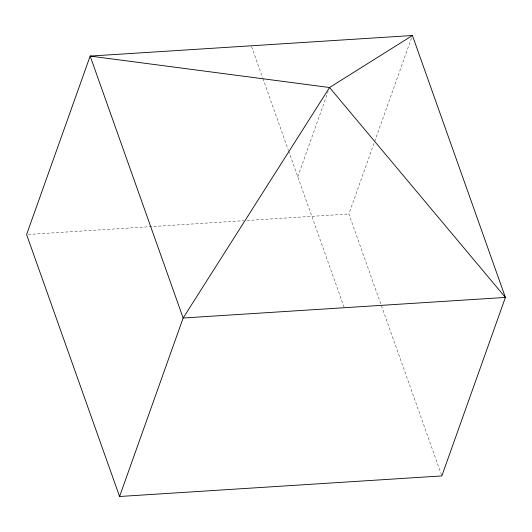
<?xml version="1.0" encoding="UTF-8"?>
<svg xmlns="http://www.w3.org/2000/svg" width="532" height="532" viewBox="0 0 532 532"><rect width="100%" height="100%" fill="white"/><g stroke="black" fill="none" stroke-linecap="round" stroke-linejoin="round"><path stroke-width="0.4" stroke-dasharray="2.66 2" d="M297.78 176.757L328.164 91.431M441.567 475.143L348.859 213.99L411.582 37.852M28.256 234.459L243.649 220.707M246.961 220.494L348.859 213.99M251.563 46.57L262.635 77.752M262.908 78.53L288.371 150.25M288.643 151.028L344.271 307.722"/><path stroke-width="0.8" d="M119.58 496.496L183.141 318.01L329.554 87.514L412.42 35.504L505.4 297.435L441.846 475.921L119.58 496.496L26.6 234.565L90.154 56.079L412.42 35.504M505.4 297.435L183.141 318.01L90.154 56.079L329.554 87.514L505.4 297.435"/></g></svg>
